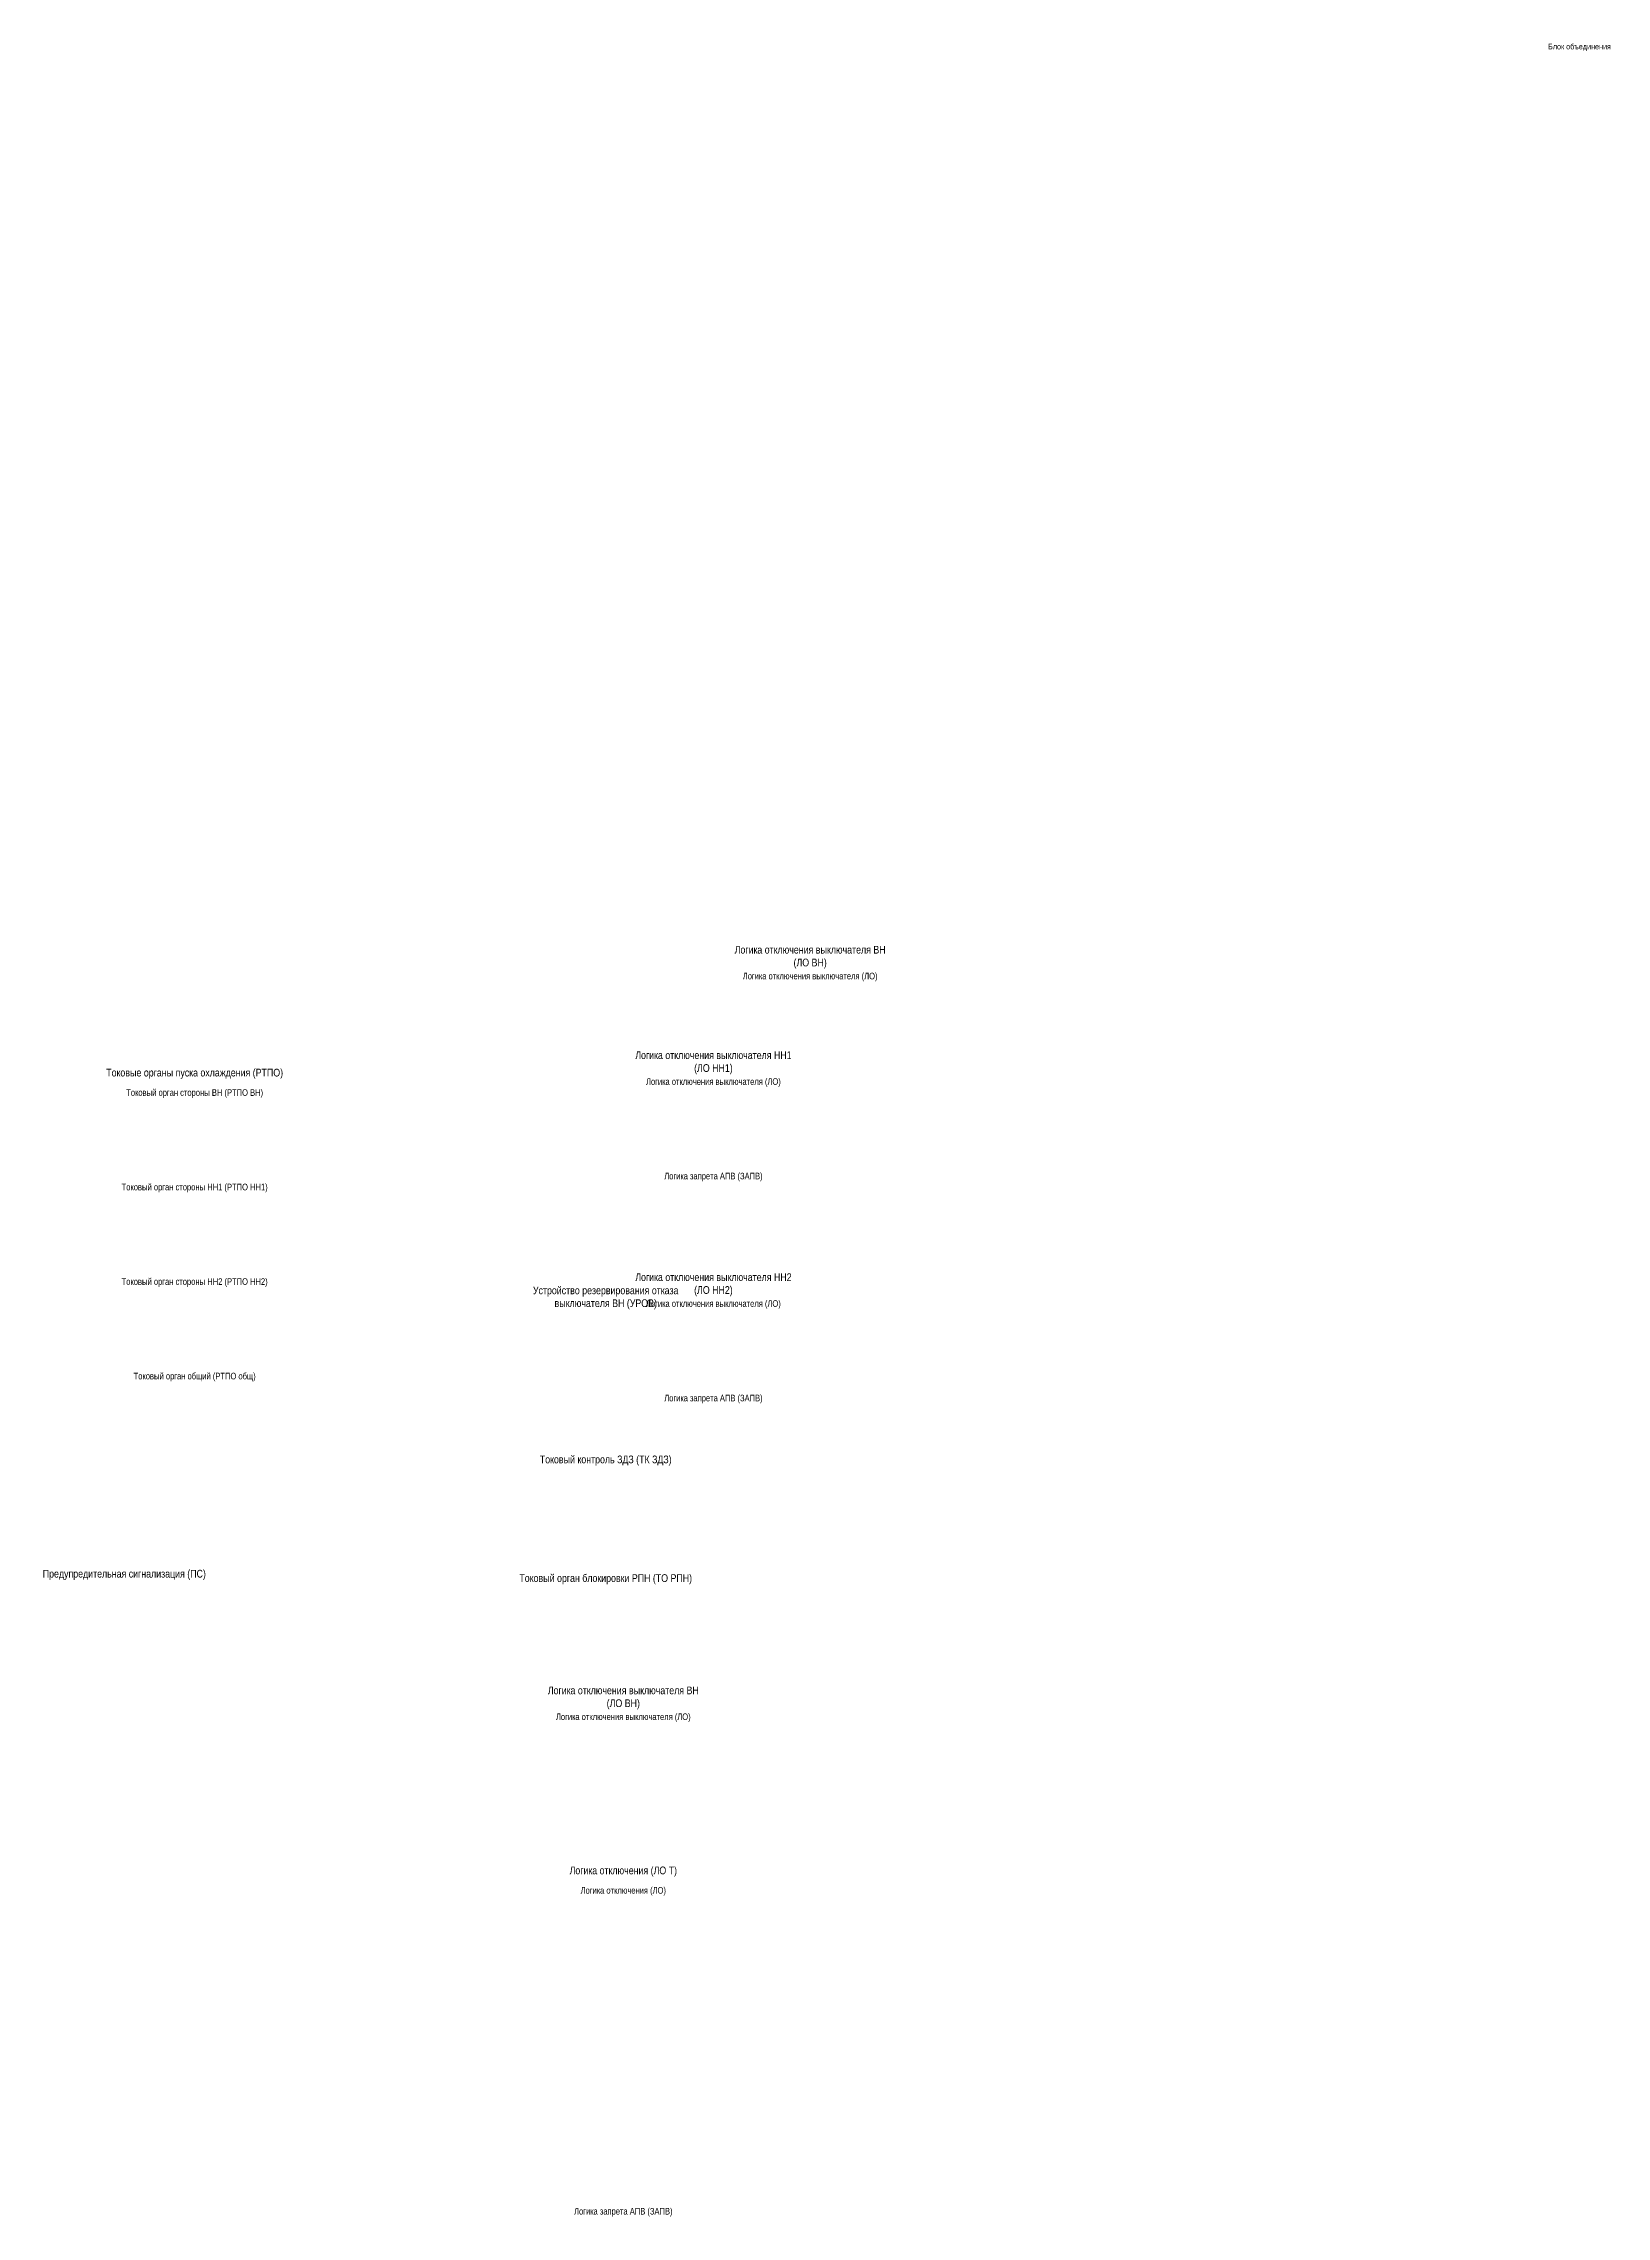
# Model space of a CAD drawing. Header units: millimetres. Extents: x 1657 to 6276, y -558 to 701.
# Drawn here: x 1657 to 2368, y -534 to 455 of the extents above; entities that cross this region are included whole.
import ezdxf

# ---------------------------------------------------------------- set-up
doc = ezdxf.new("R2010")
doc.units = ezdxf.units.MM
doc.styles.add('2.5_Gost_RD', font='ARIALN.TTF', dxfattribs={"height": 2.5})
doc.styles.add('3.5_Gost_RD', font='ARIALN.TTF', dxfattribs={"height": 3.5})

msp = doc.modelspace()

# ---------------------------------------------------------------- texts
at = {"ltscale": 100, "attachment_point": 5}
for s, insert, char_height, width, style in [('Блок объединения', (2355.5, 453), 2.5, 41, '2.5_Gost_RD'), ('{\\C30;\\c1938423;Токовый контроль ЗДЗ (ТК ЗДЗ)}', (1912.5, -190), 3.5, 85, '3.5_Gost_RD'), ('{\\C30;\\c1938423;Логика отключения (ЛО Т)}', (1920.5, -377), 3.5, 85, '3.5_Gost_RD')]:
    msp.add_mtext(s, dxfattribs=dict(at, insert=insert, char_height=char_height, width=width, style=style))
at = {"color": 30, "ltscale": 100, "true_color": 0xf7931d, "attachment_point": 5, "style": '3.5_Gost_RD'}
for s, insert, char_height, width in [('Логика отключения выключателя ВН (ЛО ВН)', (2005.5, 39), 3.5, 76.6201), ('Логика отключения выключателя (ЛО)', (2005.5, 30), 3, 81), ('Логика отключения выключателя НН1 (ЛО НН1)', (1961.5, -9), 3.5, 76.6201), ('Токовые органы пуска охлаждения (РТПО)', (1725.5, -14), 3.5, 85), ('Логика отключения выключателя (ЛО)', (1961.5, -18), 3, 81), ('Токовый орган стороны ВН (РТПО ВН)', (1725.5, -23), 3, 81), ('Логика запрета АПВ (ЗАПВ)', (1961.5, -61), 3, 81), ('Токовый орган стороны НН1 (РТПО НН1)', (1725.5, -66), 3, 81), ('Токовый орган стороны НН2 (РТПО НН2)', (1725.5, -109), 3, 81), ('Логика отключения выключателя НН2 (ЛО НН2)', (1961.5, -110), 3.5, 76.6201), ('Устройство резервирования отказа выключателя ВН (УРОВ)', (1912.5, -116), 3.5, 85), ('Логика отключения выключателя (ЛО)', (1961.5, -119), 3, 81), ('Токовый орган общий (РТПО общ)', (1725.5, -152), 3, 81), ('Логика запрета АПВ (ЗАПВ)', (1961.5, -162), 3, 81), ('Предупредительная сигнализация (ПС)', (1693.5, -242), 3.5, 85), ('Токовый орган блокировки РПН (ТО РПН)', (1912.5, -244), 3.5, 85), ('Логика отключения выключателя ВН (ЛО ВН)', (1920.5, -298), 3.5, 76.6201), ('Логика отключения выключателя (ЛО)', (1920.5, -307), 3, 81), ('Логика отключения (ЛО)', (1920.5, -386), 3, 81), ('Логика запрета АПВ (ЗАПВ)', (1920.5, -532), 3, 81)]:
    msp.add_mtext(s, dxfattribs=dict(at, insert=insert, char_height=char_height, width=width))

doc.saveas('drawing.dxf')
